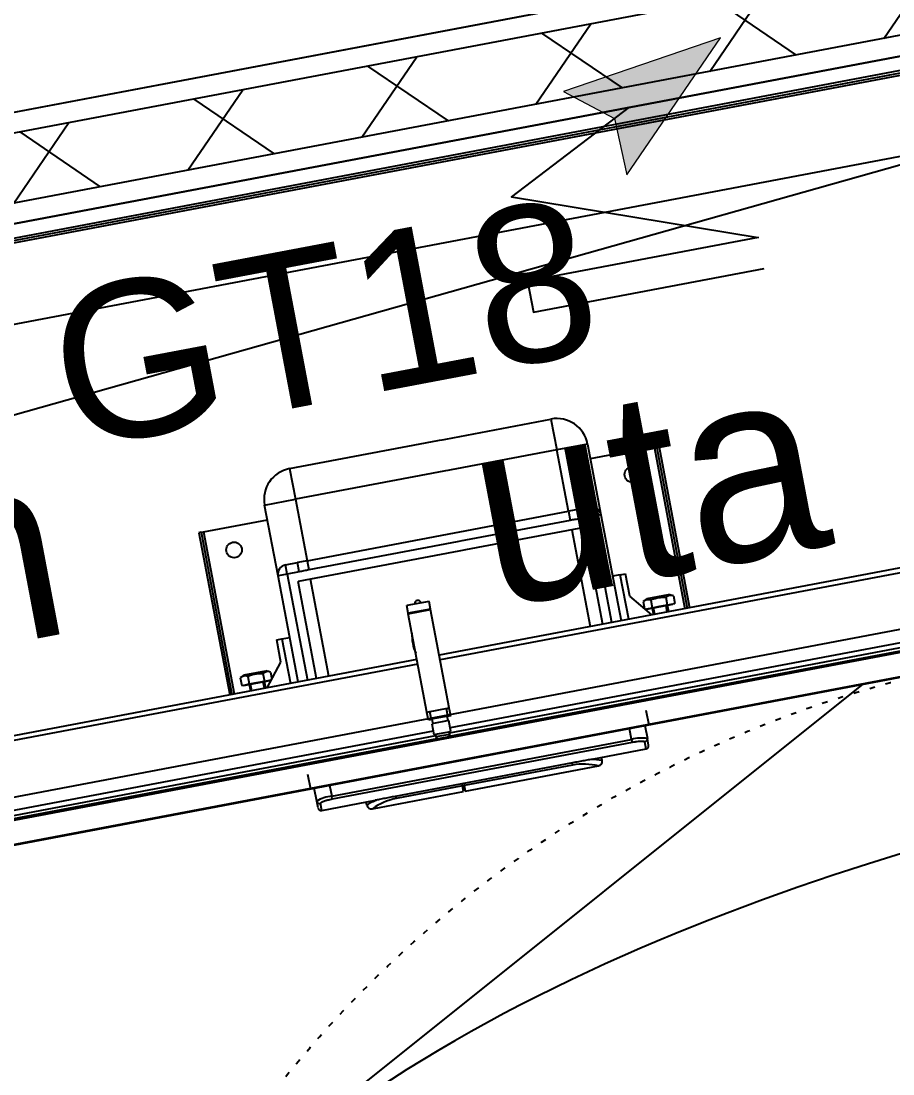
# Model space of a CAD drawing. Header units: centimetres. Extents: x 197412 to 267601, y -375791 to -305433.
# Drawn here: x 240738 to 241295, y -338553 to -337880 of the extents above; entities that cross this region are included whole.
import ezdxf

# ---------------------------------------------------------------- set-up
doc = ezdxf.new("R2010")
doc.units = ezdxf.units.CM
doc.linetypes.add('Style de ligne -5', pattern=[0.20828, 0.069425, -0.138855])
for name, color, linetype in [('3-BAT C-Niveau 0', 250, 'Continuous'), ('prlm-GT', 242, 'Continuous'), ('prlm-MOD', 64, 'Continuous')]:
    doc.layers.add(name, color=color, linetype=linetype)
doc.layers.add('prlm-ELEC-CFO', color=1, linetype='Continuous', lineweight=25)
doc.styles.add('Geneva', font='arial.ttf')
doc.styles.add('prlm-elec-cfo', font='comic.ttf', dxfattribs={"height": 12})

# ---------------------------------------------------------------- blocks, each defined once
blk = doc.blocks.new('xi.uta')
at = {"layer": 'prlm-ELEC-CFO', "lineweight": 5}
blk.add_hatch(color=0, dxfattribs=at).paths.add_polyline_path([(-3, 6), (-0.103, 3.699), (0, 0), (7.5, 7.5)])
at = {"layer": 'prlm-ELEC-CFO', "color": 0, "lineweight": 5, "flags": 128}
blk.add_lwpolyline([(-3, 6), (-0.103, 3.699), (0, 0), (7.5, 7.5)], close=True, dxfattribs=at)
at = {"layer": 'prlm-ELEC-CFO', "color": 0}
blk.add_lwpolyline([(0.955, 4.227), (-7.5, 0), (7.5, -5.5), (-7.5, -5.5), (-7.5, -7.5), (7.5, -7.5)], dxfattribs=at)
blk = doc.blocks.new('C 90.MTI900_Alu_390')
at = {"layer": 'prlm-MOD', "color": 1, "linetype": 'Continuous'}
for p, q in [((-4.225, 0), (4.225, 0)), ((-4.105, -0.105), (4.105, -0.105)), ((-4.1, -0.12), (4.1, -0.12)), ((-3.96, -0.09), (3.96, -0.09)), ((-0.85, -1.865), (0.85, -1.865)), ((-0.85, -1.865), (-0.85, -2.065)), ((0.85, -1.865), (0.85, -2.065)), ((-1.05, -2.525), (-1.05, -2.065)), ((-1.05, -2.065), (-0.85, -2.065)), ((0.85, -2.065), (-0.85, -2.065)), ((-0.85, -2.065), (-0.85, -2.465)), ((0.85, -2.465), (0.85, -2.065)), ((1.05, -2.065), (0.85, -2.065)), ((1.05, -2.065), (1.05, -2.525)), ((-1.495, -2.16), (-1.495, -3.215)), ((-1.48, -2.16), (-1.495, -2.16)), ((-1.48, -2.16), (-1.48, -3.215)), ((-1.48, -2.16), (-1.465, -2.16)), ((-1.465, -2.16), (-1.05, -2.16)), ((-1.465, -2.16), (-1.465, -3.215)), ((1.05, -2.16), (1.465, -2.16)), ((1.465, -2.16), (1.48, -2.16)), ((1.465, -2.16), (1.465, -3.215)), ((1.48, -2.16), (1.48, -3.215)), ((1.48, -2.16), (1.495, -2.16)), ((1.495, -2.16), (1.495, -3.215)), ((-0.99, -2.465), (-0.9124, -2.465)), ((-0.99, -2.525), (-0.99, -2.465)), ((-0.85, -2.465), (-0.9124, -2.465)), ((-0.9124, -2.525), (-0.9124, -2.465)), ((-0.85, -2.465), (0.85, -2.465)), ((-0.85, -2.465), (-0.85, -2.5242)), ((0.9124, -2.465), (0.85, -2.465)), ((0.85, -2.465), (0.85, -2.5242)), ((0.9124, -2.465), (0.99, -2.465)), ((0.9124, -2.465), (0.9124, -2.525)), ((0.99, -2.465), (0.99, -2.525)), ((-1.05, -3.215), (-1.05, -2.525)), ((-0.99, -2.525), (-1.05, -2.525)), ((-0.99, -2.525), (-0.99, -3.215)), ((-0.9124, -2.525), (-0.99, -2.525)), ((0.85, -2.5242), (-0.85, -2.5242)), ((0.99, -2.525), (0.9124, -2.525)), ((0.99, -3.215), (0.99, -2.525)), ((1.05, -2.525), (0.99, -2.525)), ((1.05, -2.525), (1.05, -3.215)), ((0.93, -2.585), (-0.93, -2.585)), ((-0.93, -3.215), (-0.93, -2.585)), ((-0.85, -3.215), (-0.85, -2.585)), ((0.85, -2.585), (0.85, -3.215)), ((0.93, -2.585), (0.93, -3.215)), ((-0.2775, -2.915), (-0.2775, -2.865)), ((-0.1325, -2.865), (-0.2775, -2.865)), ((-0.1325, -2.915), (-0.1325, -2.865)), ((-1.1342, -2.925), (-1.1, -2.925)), ((-1.1342, -3.0705), (-1.1342, -2.925)), ((-1.1, -2.925), (-1.1, -3.215)), ((-1.1, -2.925), (-1.05, -2.925)), ((-0.1325, -2.915), (-0.2775, -2.915)), ((-0.2775, -2.9175), (-0.2775, -2.915)), ((-0.2775, -2.9175), (-0.1325, -2.9175)), ((-0.2775, -3.5575), (-0.2775, -2.9175)), ((-0.1325, -2.9175), (-0.1325, -2.915)), ((-0.1325, -3.5575), (-0.1325, -2.9175)), ((1.1, -2.925), (1.05, -2.925)), ((1.1, -3.215), (1.1, -2.925)), ((1.1, -2.925), (1.1342, -2.925)), ((1.1342, -3.0705), (1.1342, -2.925)), ((-1.2504, -3.215), (-1.1342, -3.0705)), ((1.2504, -3.215), (1.1342, -3.0705)), ((-1.38, -3.106), (-1.4081, -3.1204)), ((-1.4081, -3.1204), (-1.4081, -3.17)), ((-1.38, -3.106), (-1.24, -3.106)), ((-1.3591, -3.1204), (-1.3591, -3.17)), ((-1.2609, -3.1204), (-1.2609, -3.17)), ((-1.2119, -3.1204), (-1.24, -3.106)), ((-1.2119, -3.1204), (-1.2119, -3.1671)), ((1.24, -3.106), (1.2119, -3.1204)), ((1.2119, -3.1204), (1.2119, -3.1671)), ((1.24, -3.106), (1.38, -3.106)), ((1.2609, -3.1204), (1.2609, -3.17)), ((1.3591, -3.1204), (1.3591, -3.17)), ((1.4081, -3.1204), (1.38, -3.106)), ((1.4081, -3.1204), (1.4081, -3.17)), ((-0.2775, -3.215), (-4.0287, -3.215)), ((-1.4081, -3.17), (-1.3836, -3.17)), ((-1.395, -3.17), (-1.395, -3.172)), ((-1.395, -3.172), (-1.225, -3.172)), ((-1.3836, -3.17), (-1.3591, -3.17)), ((-1.36, -3.172), (-1.36, -3.215)), ((-1.3591, -3.17), (-1.31, -3.17)), ((-1.3508, -3.215), (-1.3508, -3.172)), ((-1.31, -3.17), (-1.2609, -3.17)), ((-1.2692, -3.215), (-1.2692, -3.172)), ((-1.2609, -3.17), (-1.2364, -3.17)), ((-1.26, -3.215), (-1.26, -3.172)), ((-1.2364, -3.17), (-1.2142, -3.17)), ((-1.225, -3.172), (-1.225, -3.17)), ((4.0287, -3.215), (-0.1325, -3.215)), ((1.2142, -3.17), (1.2364, -3.17)), ((1.225, -3.17), (1.225, -3.172)), ((1.225, -3.172), (1.395, -3.172)), ((1.2364, -3.17), (1.2609, -3.17)), ((1.26, -3.172), (1.26, -3.215)), ((1.2609, -3.17), (1.31, -3.17)), ((1.2692, -3.215), (1.2692, -3.172)), ((1.31, -3.17), (1.3591, -3.17)), ((1.3508, -3.215), (1.3508, -3.172)), ((1.3591, -3.17), (1.3836, -3.17)), ((1.36, -3.215), (1.36, -3.172)), ((1.3836, -3.17), (1.4081, -3.17)), ((1.395, -3.172), (1.395, -3.17)), ((-0.2775, -3.245), (-4.0274, -3.245)), ((4.0274, -3.245), (-0.1325, -3.245)), ((-0.2775, -3.5575), (-0.1325, -3.5575)), ((-0.2775, -3.56), (-0.2775, -3.5575)), ((-0.2775, -3.61), (-0.2775, -3.56)), ((-0.26, -3.56), (-0.2775, -3.56)), ((-0.26, -3.5575), (-0.26, -3.6075)), ((-0.15, -3.6075), (-0.15, -3.5575)), ((-0.1325, -3.56), (-0.15, -3.56)), ((-0.1325, -3.56), (-0.1325, -3.5575)), ((-0.1325, -3.61), (-0.1325, -3.56)), ((-0.255, -3.61), (-0.2775, -3.61)), ((-0.15, -3.6075), (-0.26, -3.6075)), ((-0.255, -3.6075), (-0.255, -3.6375)), ((-0.155, -3.6375), (-0.155, -3.6075)), ((-0.1325, -3.61), (-0.155, -3.61)), ((-0.26, -3.685), (-3.6034, -3.685)), ((-0.15, -3.6375), (-0.26, -3.6375)), ((-0.26, -3.6375), (-0.26, -3.7075)), ((-0.15, -3.7075), (-0.15, -3.6375)), ((3.6044, -3.685), (-0.15, -3.685)), ((-4.375, -3.737), (4.375, -3.737)), ((4.375, -3.747), (-4.375, -3.747)), ((-3.5974, -3.715), (-0.25, -3.715)), ((-3.175, -3.735), (-0.2433, -3.735)), ((-0.26, -3.7075), (-0.15, -3.7075)), ((-0.25, -3.7075), (-0.25, -3.7225)), ((-0.25, -3.7225), (-0.16, -3.7225)), ((-0.1667, -3.735), (3.175, -3.735)), ((-0.16, -3.7225), (-0.16, -3.7075)), ((-0.16, -3.715), (3.5984, -3.715)), ((-4.375, -3.902), (4.375, -3.902)), ((-1.075, -3.9853), (-1.075, -3.902)), ((-0.975, -3.902), (-0.975, -3.973)), ((0.975, -3.973), (0.975, -3.902)), ((1.075, -3.902), (1.075, -3.9853)), ((-1.075, -4.03), (-1.075, -3.9853)), ((-1.055, -4.05), (-1.055, -4.0051)), ((-0.975, -3.973), (0.975, -3.973)), ((-0.975, -3.9928), (-0.975, -3.973)), ((0.975, -3.9928), (-0.975, -3.9928)), ((0.975, -3.973), (0.975, -3.9928)), ((1.055, -4.05), (1.055, -4.0051)), ((1.075, -4.03), (1.075, -3.9853)), ((-1.055, -4.05), (-0.706, -4.05)), ((-0.765, -4.07), (-0.765, -4.05)), ((-0.735, -4.1), (-0.735, -4.1)), ((-0.735, -4.1), (-0.1416, -4.1)), ((0.576, -4.0497), (-0.576, -4.0497)), ((-0.574, -4.0497), (-0.574, -4.0634)), ((-0.1416, -4.0634), (-0.574, -4.0634)), ((-0.1416, -4.0634), (-0.1416, -4.0497)), ((-0.1416, -4.1), (-0.1416, -4.0634)), ((-0.1307, -4.0497), (-0.1307, -4.0634)), ((0.574, -4.0634), (-0.1307, -4.0634)), ((-0.1307, -4.0634), (-0.1307, -4.1)), ((-0.1307, -4.1), (0.735, -4.1)), ((0.574, -4.0497), (0.574, -4.0634)), ((0.7037, -4.05), (1.055, -4.05)), ((0.735, -4.1), (0.735, -4.1)), ((0.765, -4.07), (0.765, -4.05))]:
    blk.add_line(p, q, dxfattribs=at)
at = {"layer": 'prlm-MOD', "color": 1, "ltscale": 50}
for points in [[(-1.1, -3.8058), (-1.1, -3.902)], [(1.1, -3.8058), (1.1, -3.902)]]:
    blk.add_lwpolyline(points, dxfattribs=at)
at = {"layer": 'prlm-MOD', "color": 1, "linetype": 'Continuous'}
for centre in [(-1.295, -2.31), (1.295, -2.31)]:
    blk.add_circle(centre, 0.05, dxfattribs=at)
for centre, radius, start, end in [((-0.85, -2.065), 0.2, 90, 180), ((0.85, -2.065), 0.2, 0, 90), ((-0.99, -2.525), 0.06, 90, 180), ((0.99, -2.525), 0.06, 0, 90), ((-0.205, -2.865), 0.02, 0, 180), ((0, -3.11), 0.285, 166.82645, 193.17355), ((-1.3836, -3.1624), 0.0487, 59.74223, 120.25777), ((-1.2364, -3.1624), 0.0487, 59.74223, 120.25777), ((1.2364, -3.1624), 0.0487, 59.74223, 120.25777), ((1.3836, -3.1624), 0.0487, 59.74223, 120.25777), ((-0.235, -3.7225), 0.015, 180, 255.16489), ((-0.175, -3.7225), 0.015, 284.83511, 0), ((-0.9965, -4.212), 0.2399, 84.86995, 109.10907), ((-1.055, -4.03), 0.02, 180, 270), ((0.9987, -4.1937), 0.2219, 69.89148, 96.1295), ((1.055, -4.03), 0.02, 270, 0), ((-0.5689, -4.6164), 0.5805, 102.58374, 109.74123), ((-0.735, -4.07), 0.03, 180, 270), ((-0.5689, -4.4578), 0.3944, 90.7355, 114.8981), ((0.5685, -4.4598), 0.3964, 65.16337, 89.20304), ((0.5693, -4.6145), 0.5786, 70.22595, 77.40425), ((0.735, -4.07), 0.03, 270, 0)]:
    blk.add_arc(centre, radius, start, end, dxfattribs=at)
for centre, major_axis, start_param, end_param in [((-1.055, -3.9853), (0.02, 0), 3.141593, 4.712389), ((1.055, -3.9853), (-0.02, 0), 1.570796, 3.141593)]:
    blk.add_ellipse(centre, major_axis=major_axis, ratio=0.989815, start_param=start_param, end_param=end_param, dxfattribs=at)
for points, knots in [([(-0.85, -2.5242), (-0.8604, -2.5242), (-0.8708, -2.5243), (-0.8916, -2.5247), (-0.902, -2.525), (-0.9124, -2.525)], [0, 0, 0, 0, 0.5, 0.5, 1, 1, 1, 1]), ([(0.9124, -2.525), (0.902, -2.525), (0.8916, -2.5247), (0.8708, -2.5243), (0.8604, -2.5242), (0.85, -2.5242)], [0, 0, 0, 0, 0.5, 0.5, 1, 1, 1, 1]), ([(-1.3591, -3.1204), (-1.3511, -3.1183), (-1.343, -3.1166), (-1.3306, -3.1149), (-1.3265, -3.1144), (-1.3182, -3.1138), (-1.3141, -3.1137), (-1.3017, -3.1137), (-1.2935, -3.1143), (-1.2772, -3.1166), (-1.269, -3.1183), (-1.2609, -3.1204)], [0, 0, 0, 0, 0.25, 0.25, 0.375, 0.375, 0.5, 0.5, 0.75, 0.75, 1, 1, 1, 1]), ([(1.2609, -3.1204), (1.269, -3.1183), (1.2772, -3.1166), (1.2935, -3.1143), (1.3017, -3.1137), (1.3141, -3.1137), (1.3182, -3.1138), (1.3265, -3.1144), (1.3306, -3.1149), (1.343, -3.1166), (1.3511, -3.1183), (1.3591, -3.1204)], [0, 0, 0, 0, 0.25, 0.25, 0.5, 0.5, 0.625, 0.625, 0.75, 0.75, 1, 1, 1, 1]), ([(-0.975, -3.9928), (-0.9803, -3.9928), (-0.9856, -3.9929), (-0.996, -3.9932), (-1.0011, -3.9934), (-1.0083, -3.9939), (-1.0107, -3.9941), (-1.0153, -3.9945), (-1.0176, -3.9947), (-1.0241, -3.9955), (-1.0281, -3.996), (-1.0355, -3.9972), (-1.0388, -3.9978), (-1.0446, -3.9991), (-1.047, -3.9998), (-1.05, -4.0009), (-1.0509, -4.0013), (-1.0524, -4.0021), (-1.053, -4.0024), (-1.0545, -4.0036), (-1.055, -4.0043), (-1.055, -4.0051)], [0, 0, 0, 0, 0.125, 0.125, 0.25, 0.25, 0.3125, 0.3125, 0.375, 0.375, 0.5, 0.5, 0.625, 0.625, 0.75, 0.75, 0.8125, 0.8125, 0.875, 0.875, 1, 1, 1, 1]), ([(1.055, -4.0051), (1.055, -4.0043), (1.0545, -4.0036), (1.053, -4.0024), (1.0523, -4.002), (1.0508, -4.0013), (1.0491, -4.0006), (1.0469, -3.9998), (1.0444, -3.9991), (1.0431, -3.9988), (1.0387, -3.9978), (1.0354, -3.9971), (1.0299, -3.9963), (1.028, -3.996), (1.0239, -3.9955), (1.0218, -3.9952), (1.0153, -3.9945), (1.0107, -3.9941), (1.0034, -3.9936), (1.0009, -3.9935), (0.9958, -3.9932), (0.9933, -3.9931), (0.9856, -3.9929), (0.9803, -3.9928), (0.975, -3.9928)], [0, 0, 0, 0, 0.125, 0.125, 0.1875, 0.1875, 0.25, 0.3125, 0.3125, 0.375, 0.375, 0.5, 0.5, 0.5625, 0.5625, 0.625, 0.625, 0.75, 0.75, 0.8125, 0.8125, 0.875, 0.875, 1, 1, 1, 1]), ([(-0.576, -4.0497), (-0.5891, -4.0497), (-0.6021, -4.0497), (-0.6211, -4.0498), (-0.6274, -4.0498), (-0.6399, -4.0498), (-0.6461, -4.0498), (-0.6642, -4.0499), (-0.6756, -4.0499), (-0.6918, -4.05), (-0.6971, -4.05), (-0.7038, -4.05), (-0.7053, -4.05), (-0.7068, -4.05)], [0, 0, 0, 0, 0.125, 0.125, 0.1875, 0.1875, 0.25, 0.25, 0.375, 0.375, 0.4375, 0.4375, 0.4568651, 0.4568651, 0.4568651, 0.4568651]), ([(0.7055, -4.05), (0.6995, -4.05), (0.6933, -4.05), (0.6813, -4.05), (0.6756, -4.0499), (0.6642, -4.0499), (0.6524, -4.0499), (0.6402, -4.0498), (0.6278, -4.0498), (0.6214, -4.0498), (0.6021, -4.0497), (0.5891, -4.0497), (0.576, -4.0497)], [0.5494968, 0.5494968, 0.5494968, 0.5494968, 0.625, 0.625, 0.6875, 0.6875, 0.75, 0.8125, 0.8125, 0.875, 0.875, 1, 1, 1, 1])]:
    blk.add_open_spline(points, degree=3, knots=knots, dxfattribs=at)
blk = doc.blocks.new('Groupe-55-1')
at = {"linetype": 'Continuous'}
h = blk.add_hatch(dxfattribs=at)
h.set_pattern_fill('02_ISOLANT', color=256, angle=-169.27641, style=0, pattern_type=2)
h.set_pattern_definition([(-124.276405, (0, 0), (6.6106423, -4.5054865), []), (-34.276405, (0, 0), (-4.5054865, -6.6106423), [])])
h.paths.add_polyline_path([(15895.357, -46586.606), (15894.538, -46582.283), (15802.606, -46599.693), (15806.512, -46603.431)])
at = {"linetype": 'Continuous', "lineweight": 25}
for p, q in [((15894.296, -46581.006), (15801.451, -46598.588)), ((15895.598, -46587.884), (15807.666, -46604.536))]:
    blk.add_line(p, q, dxfattribs=at)
at = {"linetype": 'Continuous'}
for p, q in [((15894.538, -46582.283), (15802.606, -46599.693)), ((15894.538, -46582.283), (15802.606, -46599.693)), ((15895.357, -46586.606), (15806.512, -46603.431)), ((15895.357, -46586.606), (15806.512, -46603.431)), ((15895.598, -46587.884), (15807.666, -46604.536))]:
    blk.add_line(p, q, dxfattribs=at)
at = {"linetype": 'Continuous', "flags": 128}
for points in [[(15818.08, -46632.661), (15813.75, -46609.795), (15891.858, -46595.003), (15822.103, -46614.673)], [(15814.922, -46642.855), (15814.363, -46639.908), (15902.297, -46623.255), (15902.855, -46626.202)]]:
    blk.add_lwpolyline(points, close=True, dxfattribs=at)

msp = doc.modelspace()

# ---------------------------------------------------------------- hatches: boundary and pattern name
at = {"layer": '3-BAT C-Niveau 0'}
h = msp.add_hatch(dxfattribs=at)
h.set_pattern_fill('BA 13', color=9, scale=10, style=0, pattern_type=2)
h.set_pattern_definition([(218.65981, (82441.66, 127994.64), (-199.24783, 287.75041), [])])
h.paths.add_polyline_path([(240002.84, -338439.42), (240301.35, -340016), (242147.4, -339667.62), (242147.77, -339667.68), (242531.62, -339593.63), (242672.53, -340331.45), (243703.54, -340136.58), (243639.72, -339799.6), (243688.85, -339790.31), (243813.51, -340448.59), (245083.99, -340207.99), (244959.31, -339549.6), (246810.91, -339198.95), (246772.19, -338984.91), (246821.32, -338975.65), (246855.38, -339155.49), (249206.85, -338710.17), (248732.68, -336179.49), (245689.63, -336754.86), (245950.01, -338129.76), (246637.3, -337999.6), (246646.57, -338048.8), (243776.9, -338592.07), (243692.48, -338146.32), (243739.69, -338137.38), (243818.64, -338533.24), (245114.62, -338287.89), (244850.39, -336913.66), (243536.83, -337162.47), (243553.41, -337250.04), (243504.29, -337259.34), (243487.71, -337171.79), (242126.61, -337429.58), (242249.73, -338079.71), (242200.6, -338088.98), (242077.47, -337438.84), (241388.64, -337569.33), (241521.07, -338257.76), (240020.18, -338541.99)])

# ---------------------------------------------------------------- linework, layer by layer
at = {"linetype": 'Style de ligne -5', "ltscale": 50.8}
msp.add_circle((241489.5, -339027.3), 750.01, dxfattribs=at)
at = {"layer": '3-BAT C-Niveau 0', "ltscale": 50.8, "flags": 128}
msp.add_lwpolyline([(243487.71, -337171.79), (242126.61, -337429.58), (242249.73, -338079.71), (242200.6, -338088.98), (242077.47, -337438.84), (241388.64, -337569.33), (241521.07, -338257.76), (240020.18, -338541.99)], dxfattribs=at)
at = {"layer": 'prlm-ELEC-CFO'}
msp.add_arc((240147.34, -342833.47), 5607.53, 78.37318, 121.92338, dxfattribs=at)
msp.add_spline([(240848.89, -339071.82), (241082.71, -338680.88), (241453.27, -338514.91)], degree=3, dxfattribs=at)

# ---------------------------------------------------------------- block references
at = {"xscale": 10, "yscale": 10, "zscale": 10}
msp.add_blockref('Groupe-55-1', (82441.66, 127994.64), dxfattribs=at)
at = {"layer": 'prlm-ELEC-CFO', "xscale": 10, "yscale": 10, "zscale": 10, "rotation": 10.72360141139323}
msp.add_blockref('xi.uta', (241124.71, -337978.81), dxfattribs=at)

# ---------------------------------------------------------------- texts
at = {"layer": '3-BAT C-Niveau 0', "insert": (240749.96, -338056.79), "char_height": 100, "attachment_point": 1, "rotation": 10.72359, "line_spacing_factor": 0.25, "style": 'Geneva'}
msp.add_mtext('GT18', dxfattribs=at)

# ---------------------------------------------------------------- next in the draw order: texts
at = {"layer": 'prlm-ELEC-CFO', "char_height": 120, "attachment_point": 5, "rotation": 10.7236, "line_spacing_factor": 0.8, "style": 'prlm-elec-cfo', "bg_fill": 3, "box_fill_scale": 1.1, "bg_fill_color": 256, "bg_fill_transparency": 0}
for s, insert in [('uta', (241137.44, -338177.3)), ('ch', (240678.14, -338228.19))]:
    msp.add_mtext(s, dxfattribs=dict(at, insert=insert))

# ---------------------------------------------------------------- next in the draw order: linework, layer by layer
at = {"layer": 'prlm-ELEC-CFO'}
msp.add_spline([(241940.29, -338101.81), (241709.1, -338273.8), (241279.06, -338419.09), (240724.82, -338871.81), (240646.96, -339207.19), (240326.35, -339313.61)], degree=3, dxfattribs=at)
at = {"layer": 'prlm-GT'}
msp.add_lwpolyline([(239895.04, -337852.45), (241340.03, -337578.33), (241372.9, -337817.64), (240436.5, -337994.97), (240509.29, -338379.33), (240009.47, -338472.71)], close=True, dxfattribs=at)

# ---------------------------------------------------------------- next in the draw order: block references
at = {"layer": 'prlm-MOD', "xscale": 99.99999999999967, "yscale": 99.99999999999967, "zscale": 99.99999999999967, "rotation": 10.72348607163515}
msp.add_blockref('C 90.MTI900_Alu_390', (240957.96, -337967.46), dxfattribs=at)

doc.saveas('drawing.dxf')
